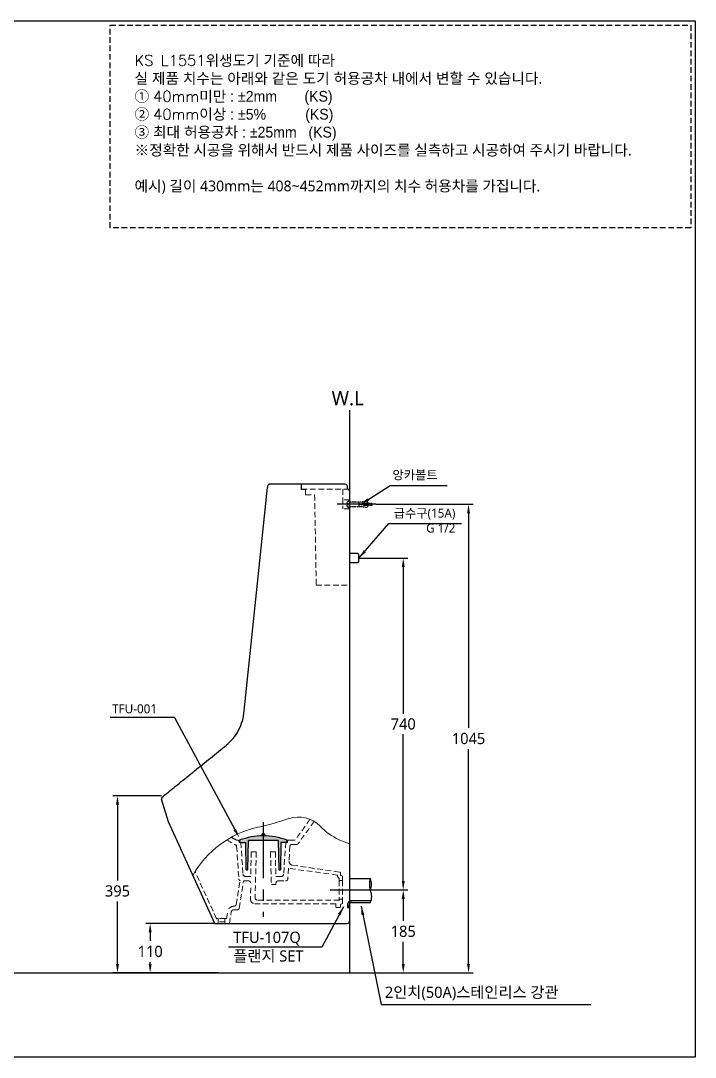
# Model space of a CAD drawing. Extents: x 0 to 3100, y 0 to 2312.
# Drawn here: x 1596 to 3100, y 0 to 2312 of the extents above; entities that cross this region are included whole.
import ezdxf

# ---------------------------------------------------------------- set-up
doc = ezdxf.new("R2010")
doc.units = 0
doc.header["$LTSCALE"] = 100
doc.header["$MEASUREMENT"] = 0
for name, pattern in [('CENTER', [2, 1.25, -0.25, 0.25, -0.25]), ('HIDDEN', [0.375, 0.25, -0.125]), ('HIDDEN2', [0.1875, 0.125, -0.0625]), ('PHANTOM', [2.5, 1.25, -0.25, 0.25, -0.25, 0.25, -0.25])]:
    doc.linetypes.add(name, pattern=pattern)
doc.layers.get('0').update_dxf_attribs({"linetype": 'CONTINUOUS'})
doc.layers.get('DEFPOINTS').update_dxf_attribs({"linetype": 'CONTINUOUS'})
for name, color, linetype in [('1', 1, 'CONTINUOUS'), ('2', 2, 'CONTINUOUS'), ('3', 3, 'CONTINUOUS'), ('5', 5, 'CONTINUOUS')]:
    doc.layers.add(name, color=color, linetype=linetype)
doc.styles.add('ROMANS', font='NanumGothic.ttf')
doc.styles.get("Standard").update_dxf_attribs({"font": 'NanumGothic.ttf'})
doc.dimstyles.get("Standard").update_dxf_attribs({"dimtxt": 0.18, "dimasz": 0.18, "dimexe": 0.18, "dimexo": 0.0625, "dimgap": 0.09, "dimtad": 0, "dimtih": 1, "dimtoh": 1, "dimdec": 4, "dimzin": 0, "dimdsep": 46, "dimtxsty": 'Standard', "dimcen": 0.09, "dimadec": 0, "dimazin": 0, "dimtfac": 1, "dimtdec": 4, "dimtofl": 0, "dimtmove": 0, "dimatfit": 3, "dimfxl": 0, "dimtolj": 1, "dimtzin": 0, "dimarcsym": 0})
doc.dimstyles.new('Standard$0', dxfattribs={"dimtxt": 0.18, "dimasz": 0.18, "dimexe": 0.18, "dimexo": 0.0625, "dimgap": 0.09, "dimtad": 0, "dimtih": 1, "dimtoh": 1, "dimdec": 4, "dimzin": 0, "dimdsep": 46, "dimtxsty": 'Standard', "dimcen": 0.09, "dimadec": 0, "dimazin": 0, "dimtfac": 1, "dimtdec": 4, "dimtofl": 0, "dimtmove": 0, "dimatfit": 3, "dimfxl": 0, "dimtolj": 1, "dimtzin": 0, "dimarcsym": 0})

# ---------------------------------------------------------------- blocks, each defined once
blk = doc.blocks.new('*D4')
at = {"color": 3, "lineweight": -2}
for p, q in [((2350, 1113.4), (2459, 1113.4)), ((2449, 1093.4), (2449, 765.9)), ((2449, 393.4), (2449, 720.9)), ((2333.9, 373.4), (2459, 373.4))]:
    blk.add_line(p, q, dxfattribs=at)
at = {"color": 3}
for points in [[(2445.7, 1093.4), (2452.4, 1093.4), (2449, 1113.4)], [(2445.7, 393.4), (2452.4, 393.4), (2449, 373.4)]]:
    blk.add_solid(points, dxfattribs=at)
at = {"layer": 'DEFPOINTS', "color": 0}
for p in [(2350, 1113.4), (2449, 1113.4), (2333.9, 373.4)]:
    blk.add_point(p, dxfattribs=at)
at = {"color": 2, "insert": (2449, 743.4), "char_height": 25, "attachment_point": 5}
blk.add_mtext('\\A1;740', dxfattribs=at)
blk = doc.blocks.new('*D5')
at = {"color": 3, "lineweight": -2}
for p, q in [((2333.9, 373.4), (2459, 373.4)), ((2449, 353.4), (2449, 304.5)), ((2449, 208.4), (2449, 257.3)), ((2329.5, 188.4), (2459, 188.4))]:
    blk.add_line(p, q, dxfattribs=at)
at = {"color": 3}
for points in [[(2445.7, 353.4), (2452.4, 353.4), (2449, 373.4)], [(2445.7, 208.4), (2452.4, 208.4), (2449, 188.4)]]:
    blk.add_solid(points, dxfattribs=at)
at = {"layer": 'DEFPOINTS', "color": 0}
for p in [(2333.9, 373.4), (2449, 373.4), (2329.5, 188.4)]:
    blk.add_point(p, dxfattribs=at)
at = {"color": 2, "insert": (2449, 280.9), "char_height": 25, "attachment_point": 5}
blk.add_mtext('\\A1;185', dxfattribs=at)
blk = doc.blocks.new('*D7')
at = {"color": 3, "lineweight": -2}
for p, q in [((1910.2, 583.3), (1802, 583.3)), ((1812, 563.3), (1812, 394.5)), ((1812, 208.4), (1812, 347.3)), ((1874.9, 188.4), (1802, 188.4))]:
    blk.add_line(p, q, dxfattribs=at)
at = {"color": 3}
for points in [[(1808.7, 563.3), (1815.3, 563.3), (1812, 583.3)], [(1808.7, 208.4), (1815.3, 208.4), (1812, 188.4)]]:
    blk.add_solid(points, dxfattribs=at)
at = {"layer": 'DEFPOINTS', "color": 0}
for p in [(1812, 583.3), (1910.2, 583.3), (1874.9, 188.4)]:
    blk.add_point(p, dxfattribs=at)
at = {"color": 2, "insert": (1812, 370.9), "char_height": 25, "attachment_point": 5}
blk.add_mtext('\\A1;395', dxfattribs=at)
blk = doc.blocks.new('A$C02305F10')
at = {"layer": '1', "color": 7, "linetype": 'Continuous'}
for p, q in [((0, 61), (0, 66.3)), ((2, 61), (0, 61)), ((2, 61), (13.3, 61)), ((14.3, 0), (13.3, 61)), ((18.2, 0), (19.3, 66.2)), ((19.3, 66.2), (52.5, 66.2)), ((52.5, 66.2), (85.7, 66.2)), ((85.7, 66.2), (86.8, 0)), ((91.7, 61), (90.7, 0)), ((103, 61), (91.7, 61)), ((105, 61), (103, 61)), ((105, 66.3), (105, 61)), ((14.3, 0), (18.2, 0)), ((86.8, 0), (90.7, 0))]:
    blk.add_line(p, q, dxfattribs=at)
at = {"layer": '1', "color": 7, "linetype": 'Continuous', "extrusion": (0, 0, -1)}
for start, end in [(68.4314, 89.9999), (89.9999, 111.5686)]:
    blk.add_arc((-52.5, -66.5), 142.8, start, end, dxfattribs=at)
blk = doc.blocks.new('*D18')
at = {"color": 3, "lineweight": -2}
for p, q in [((2028.8, 298.4), (1874.9, 298.4)), ((1884.9, 278.4), (1884.9, 259.4)), ((1884.9, 208.4), (1884.9, 212.4)), ((2036.9, 188.4), (1874.9, 188.4))]:
    blk.add_line(p, q, dxfattribs=at)
at = {"color": 3}
for points in [[(1881.5, 278.4), (1888.2, 278.4), (1884.9, 298.4)], [(1881.5, 208.4), (1888.2, 208.4), (1884.9, 188.4)]]:
    blk.add_solid(points, dxfattribs=at)
at = {"layer": 'DEFPOINTS', "color": 0}
for p in [(2028.8, 298.4), (1884.9, 188.4), (2036.9, 188.4)]:
    blk.add_point(p, dxfattribs=at)
at = {"color": 2, "insert": (1884.9, 235.9), "char_height": 25, "attachment_point": 5}
blk.add_mtext('\\A1;110', dxfattribs=at)
blk = doc.blocks.new('*D44')
at = {"color": 3, "lineweight": -2}
for p, q in [((2388.2, 1233.4), (2604.6, 1233.4)), ((2594.6, 1213.4), (2594.6, 734.5)), ((2594.6, 208.4), (2594.6, 687.3)), ((2459, 188.4), (2604.6, 188.4))]:
    blk.add_line(p, q, dxfattribs=at)
at = {"color": 3}
for points in [[(2591.3, 1213.4), (2597.9, 1213.4), (2594.6, 1233.4)], [(2591.3, 208.4), (2597.9, 208.4), (2594.6, 188.4)]]:
    blk.add_solid(points, dxfattribs=at)
at = {"layer": 'DEFPOINTS', "color": 0}
for p in [(2388.2, 1233.4), (2594.6, 1233.4), (2459, 188.4)]:
    blk.add_point(p, dxfattribs=at)
at = {"color": 2, "insert": (2594.6, 710.9), "char_height": 25, "attachment_point": 5}
blk.add_mtext('\\A1;1045', dxfattribs=at)

msp = doc.modelspace()

# ---------------------------------------------------------------- hatches: boundary and pattern name
at = {"layer": '1', "linetype": 'HIDDEN', "lineweight": 0, "ltscale": 0.5}
h = msp.add_hatch(color=8, dxfattribs=at)
h.dxf.hatch_style = 1
h.paths.add_polyline_path([(2137.1, 494.4), (2137.1, 484.3), (2170.4, 484.3), (2171.5, 418.1), (2175.3, 418.1), (2176.3, 479.1), (2187.6, 479.1), (2189.6, 479.1), (2189.6, 484.4, 0.09439)])
h.paths.add_polyline_path([(2137.1, 494.4, 0.094389), (2084.6, 484.4), (2084.6, 479.1), (2086.6, 479.1), (2098, 479.1), (2099, 418.1), (2102.8, 418.1), (2103.9, 484.3), (2137.1, 484.3)])

# ---------------------------------------------------------------- linework, layer by layer
at = {"color": 1}
for p in [(2329.5, 1443.1), (536, 188.4)]:
    msp.add_line(p, (2329.5, 188.4), dxfattribs=at)
for p, q in [((2324.5, 1267.4), (2324.5, 1273.4)), ((2353.4, 1233.4), (2314.5, 1233.4)), ((2329.5, 399.1), (2376, 399.1)), ((2329.5, 399.1), (2329.5, 347.7))]:
    msp.add_line(p, q)
at = {"color": 1, "linetype": 'CENTER'}
for p, q in [((2388.2, 1233.4), (2301.6, 1233.4)), ((2286.3, 373.4), (2393.9, 373.4))]:
    msp.add_line(p, q, dxfattribs=at)
at = {"linetype": 'HIDDEN2'}
msp.add_line((2350.4, 1237.9), (2350.4, 1228.9), dxfattribs=at)
at = {"linetype": 'HIDDEN2', "ltscale": 0.05}
msp.add_lwpolyline([(2329.5, 1226.3), (2329.5, 1240.5, 0.316317), (2322.8, 1235.8), (2324.6, 1235.8), (2324.6, 1231), (2322.8, 1231, 0.316317)], format="xyb", close=True, dxfattribs=at)
for points in [[(2329.5, 1228.9), (2345.3, 1228.9), (2350.4, 1228.9), (2370, 1226.8), (2369.7, 1230.3), (2350.4, 1233.4), (2369.7, 1236.8), (2370.3, 1239.9), (2350.4, 1237.9), (2345.3, 1237.9), (2329.5, 1237.9)], [(2361.5, 1231.6), (2380, 1231.6), (2379.9, 1235.2), (2360.6, 1235.2)]]:
    msp.add_lwpolyline(points, dxfattribs=at)
at = {"color": 7, "linetype": 'Continuous'}
for points in [[(2347, 1123.4), (2329.5, 1123.4)], [(2350, 1106.4), (2350, 1120.4)], [(2329.5, 1103.4), (2347, 1103.4)]]:
    msp.add_lwpolyline(points, dxfattribs=at)
at = {"color": 1, "linetype": 'CENTER'}
msp.add_lwpolyline([(2137.1, 524.3), (2137.1, 313.5)], dxfattribs=at)
at = {"linetype": 'PHANTOM'}
msp.add_lwpolyline([(2377.1, 349.1), (2334.5, 349.1, 0.414214), (2324.5, 339.1), (2324.5, 334.1), (2328.5, 334.1), (2328.5, 339.1, -0.414214), (2334.5, 345.1), (2376, 345.1)], format="xyb", dxfattribs=at)
for centre, radius, start, end in [((2324.5, 1262.4), 5, 0, 90), ((2411.2, 385.6), 37.7, 159.017, 200.983), ((2340.8, 385.6), 37.7, 339.017, 20.983), ((2344, 358.6), 34.7, 337.1263, 22.8737)]:
    msp.add_arc(centre, radius, start, end)
at = {"color": 7, "linetype": 'Continuous'}
for centre, start, end in [((2347, 1120.4), 0, 90), ((2347, 1106.4), 270, 0)]:
    msp.add_arc(centre, 3, start, end, dxfattribs=at)
at = {"color": 7, "lineweight": 0}
for centre, radius, start, end in [((1992.5, 1116.4), 617.7, 282.3639, 288.9769), ((2215.3, 468.4), 67.5, 44.1216, 108.9769), ((2171.5, 299.5), 218.6, 102.3639, 151.024), ((2367.1, 615.6), 143.9, 224.1216, 244.8362), ((2378.4, 639.7), 170.5, 244.8362, 253.3386)]:
    msp.add_arc(centre, radius, start, end, dxfattribs=at)
at = {"layer": '1', "color": 7, "linetype": 'Continuous', "lineweight": -2}
for p, q in [((2146.4, 1273.8), (2146.3, 1271.3)), ((2319.5, 1278.4), (2151.4, 1278.4)), ((2151.4, 1278.4), (2152.7, 1278.4)), ((2094.6, 772.9), (2146.3, 1271.3)), ((2329.5, 1262.4), (2329.5, 303.4)), ((1911.7, 580.4), (1915.1, 583.1)), ((1926.1, 525.1), (1909.9, 575.8)), ((2028.8, 298.4), (1926.1, 525.1)), ((2028.8, 298.4), (2324.5, 298.4))]:
    msp.add_line(p, q, dxfattribs=at)
at = {"layer": '1', "color": 7, "linetype": 'HIDDEN', "lineweight": 0, "ltscale": 0.5}
for p, q in [((2221.5, 1278.4), (2221.5, 1266.4)), ((2222.5, 1278.4), (2222.5, 1267.4)), ((2221.5, 1266.4), (2231.5, 1266.4)), ((2222.5, 1267.4), (2324.5, 1267.4)), ((2231.5, 1266.4), (2231.5, 1254.4)), ((2231.5, 1254.4), (2251.5, 1254.4)), ((2314.5, 1267.4), (2314.5, 1223.4)), ((2329.5, 1243.4), (2314.5, 1243.4)), ((2329.5, 1223.4), (2314.5, 1223.4)), ((2255.1, 1053.4), (2329.5, 1053.4)), ((2080.1, 484.4), (2077.1, 484.4)), ((2077.7, 471), (2082.5, 398.1)), ((2083.1, 479.4), (2083.1, 481.4)), ((2083.1, 479.4), (2087.1, 479.4)), ((2087.1, 479.4), (2091.8, 408.1)), ((2187.1, 479.4), (2182.4, 408.1)), ((2187.1, 479.4), (2191.1, 479.4)), ((2191.1, 479.4), (2191.1, 481.4)), ((2194.1, 484.4), (2207.1, 484.4)), ((2196.6, 471.6), (2194.4, 437.9)), ((2199.6, 474.4), (2213.1, 474.4)), ((2110.1, 458.4), (2109.2, 403.4)), ((2110.1, 458.4), (2121.4, 458.4)), ((2121.4, 458.4), (2118.8, 355.7)), ((2153.1, 458.4), (2155, 385.2)), ((2153.1, 458.4), (2164.1, 458.4)), ((2164.1, 458.4), (2165, 403.4)), ((2193.3, 421.5), (2191.8, 398.1)), ((2302.1, 406.5), (2193.3, 421.5)), ((2306.7, 413.2), (2203.1, 428.3)), ((2032.8, 309), (1985.3, 413.9)), ((2076.5, 340.9), (2085.2, 393.9)), ((2083.3, 332.9), (2093.2, 393.4)), ((2104, 393.4), (2093.2, 393.4)), ((2093.2, 393.4), (2104, 393.4)), ((2109.2, 403.4), (2096.8, 403.4)), ((2165, 403.4), (2177.4, 403.4)), ((2170.1, 393.4), (2178.1, 393.4)), ((2170.3, 393.4), (2182.1, 393.4)), ((2170.3, 393.4), (2186.8, 393.4)), ((2306.5, 394.5), (2306.5, 399.1)), ((2306.5, 394.5), (2306.5, 352.3)), ((2313.5, 394.5), (2306.5, 394.5)), ((2309.1, 410.6), (2309.1, 407.4)), ((2312.5, 404.5), (2311.1, 404.8)), ((2313.5, 403.2), (2313.5, 394.5)), ((2313.5, 394.5), (2313.5, 352.3)), ((2109, 378.3), (2108.5, 352.8)), ((2155, 385.2), (2165.4, 385.2)), ((2165.3, 388.3), (2165.4, 385.2)), ((2306.7, 350.6), (2123.8, 350.6)), ((2306.5, 352.3), (2313.5, 352.3)), ((2313.5, 343.6), (2313.5, 352.3)), ((2055.1, 309.1), (2057.8, 325.8)), ((2061.4, 298.4), (2065.7, 324.5)), ((2070.7, 336.7), (2072, 336.7)), ((2070.7, 328.7), (2078.4, 328.7)), ((2298.5, 342.6), (2118.5, 342.6)), ((2298.5, 342.6), (2298.5, 336.5)), ((2301.2, 333.8), (2306.5, 333.8)), ((2309.1, 339.4), (2309.1, 336.5)), ((2312.5, 342.4), (2311.1, 342)), ((2035.9, 298.4), (2036.6, 301.8)), ((2051.6, 309.9), (2036.6, 309.9)), ((2036.6, 301.8), (2036.6, 309.9)), ((2051.6, 301.8), (2036.6, 301.8)), ((2051.6, 309.9), (2051.6, 301.8)), ((2051.6, 301.8), (2052.3, 298.4))]:
    msp.add_line(p, q, dxfattribs=at)
at = {"layer": '1', "color": 3}
for q in [(1796.1, 758), (2073.3, 508.1)]:
    msp.add_line((1939.1, 758), q, dxfattribs=at)
at = {"layer": '1', "color": 7, "linetype": 'Continuous', "lineweight": -2}
for centre, start, end in [((2151.4, 1273.4), 90, 175.9948), ((2319.5, 1273.4), 0, 90), ((1914.9, 576.5), 129, 188.4878), ((2324.5, 303.4), 270, 0)]:
    msp.add_arc(centre, 5, start, end, dxfattribs=at)
at = {"layer": '1', "color": 7, "linetype": 'HIDDEN', "lineweight": 0, "ltscale": 0.5}
for centre, radius, start, end in [((2213.4, 759.9), 307.3, 241.201, 243.6746), ((2130.4, 499.2), 4.63, 273.9725, 346.6486), ((2137, 497.3), 2.26, 87.1321, 159.5123), ((2137.2, 497.3), 2.26, 20.4908, 92.871), ((2143.9, 499.2), 4.63, 193.3545, 266.0306), ((2218.4, 759.3), 319.3, 239.3102, 243.5055), ((2080.1, 481.4), 3, 0, 90), ((2194.1, 481.4), 3, 90, 180), ((2199.6, 471.4), 3, 90, 176.236), ((2203.4, 437.3), 9, 176.236, 267.8036), ((2087.4, 398.4), 5, 183.764, 243.5397), ((2096.8, 408.4), 5, 183.764, 270), ((2104, 388.4), 5, 359.0452, 90), ((2170.3, 388.4), 5, 90, 180.9548), ((2177.4, 408.4), 5, 270, 356.236), ((2186.8, 398.4), 5, 270, 356.236), ((2311.7, 407.2), 9.68, 184.1488, 236.9443), ((2306.5, 410.6), 2.64, 0, 85.6854), ((2311.7, 407.4), 2.64, 180, 255.4258), ((2312.2, 403.2), 1.32, 0, 75.4258), ((2118.5, 352.6), 10, 179.0452, 270), ((2123.8, 355.6), 5, 178.5682, 270), ((2313.5, 352.3), 7.04, 180, 193.8061), ((2070.7, 323.7), 13, 90, 170.6602), ((2070.7, 323.7), 5, 90, 170.6602), ((2071.6, 341.7), 5, 264.5617, 350.6602), ((2078.4, 333.7), 5, 270, 350.6602), ((2301.2, 336.5), 2.64, 180, 270), ((2306.5, 336.5), 2.64, 270, 360), ((2311.7, 339.4), 2.64, 104.5742, 180), ((2312.2, 343.6), 1.32, 284.5742, 0)]:
    msp.add_arc(centre, radius, start, end, dxfattribs=at)
at = {"layer": '1', "color": 7, "linetype": 'HIDDEN', "ltscale": 1.5}
msp.add_arc((2074.7, 470.8), 3, 3.764, 63.5055, dxfattribs=at)
at = {"layer": '1', "color": 7, "linetype": 'HIDDEN', "lineweight": 0, "ltscale": 0.5, "extrusion": (0, 0, -1)}
for centre, start_param, end_param in [((2036.6, 301.8), -0.495956, 0), ((2051.6, 301.8), 0, 0.447836)]:
    msp.add_ellipse(centre, major_axis=(0, 8.09), ratio=0.988907, start_param=start_param, end_param=end_param, dxfattribs=at)
at = {"layer": '1', "color": 7, "linetype": 'HIDDEN', "lineweight": 0, "ltscale": 0.5}
for points, knots in [([(2251.5, 1254.4), (2252.4, 1209.1), (2253.2, 1163.7), (2254, 1118.4), (2254.4, 1096.7), (2254.7, 1075.1), (2255.1, 1053.4)], [0.021819, 0.021819, 0.021819, 0.021819, 0.1454587, 0.1454587, 0.1454587, 0.2045507, 0.2045507, 0.2045507, 0.2045507]), ([(2241.1, 530.8), (2230.6, 515.2), (2219.3, 499.8), (2208, 484.4), (2208, 484.4), (2208, 484.4), (2208, 484.4)], [90.097543, 90.097543, 90.097543, 90.097543, 95.628678, 95.628678, 95.628678, 95.628679, 95.628679, 95.628679, 95.628679]), ([(2250.1, 526.2), (2239.2, 510), (2227.6, 494.2), (2216.1, 478.5), (2216.1, 478.5), (2216.1, 478.5), (2216.1, 478.5), (2215.1, 477.1), (2214.1, 475.8), (2213.1, 474.4)], [89.97512, 89.97512, 89.97512, 89.97512, 95.628678, 95.628678, 95.628678, 95.631174, 95.631174, 95.631174, 96.118528, 96.118528, 96.118528, 96.118528])]:
    msp.add_open_spline(points, degree=3, knots=knots, dxfattribs=at)
at = {"layer": '1', "color": 7, "linetype": 'Continuous', "lineweight": -2}
for points in [[(2054.6, 696.1), (2060.2, 700.6), (2065.3, 705.7), (2074.5, 716.9), (2078.7, 723.1), (2085.6, 736.2), (2088.4, 743.1), (2092.6, 757.6), (2094, 765.2), (2094.6, 772.9)], [(1917.6, 585.2), (1928, 593.6), (1938.8, 602.4), (1961.1, 620.4), (1972.5, 629.6), (1995.6, 648.3), (2007.4, 657.9), (2031, 677), (2043, 686.7), (2055, 696.4)]]:
    msp.add_open_spline(points, degree=3, knots=[0, 0, 0, 0, 0.25, 0.25, 0.5, 0.5, 0.75, 0.75, 1, 1, 1, 1], dxfattribs=at)
msp.add_open_spline([(1915.1, 583.1), (1915.1, 583.1), (1916, 583.9), (1917.6, 585.2)], degree=3, dxfattribs=at)
at = {"layer": '1', "color": 3}
msp.add_solid([(2076.2, 509.7), (2070.4, 506.4), (2083.3, 490.8)], dxfattribs=at)
at = {"layer": '3', "linetype": 'HIDDEN2'}
msp.add_lwpolyline([(1796.1, 2302.1), (3090, 2302.1), (3090, 1850.3), (1796.1, 1850.3)], close=True, dxfattribs=at)
at = {"layer": '5', "color": 5}
msp.add_lwpolyline([(0, 2312.1), (3100, 2312.1), (3100, 0), (0, 0)], close=True, dxfattribs=at)

# ---------------------------------------------------------------- block references
at = {"layer": '1', "color": 7, "linetype": 'HIDDEN', "lineweight": 0, "ltscale": 0.5}
msp.add_blockref('A$C02305F10', (2084.6, 418.4), dxfattribs=at)

# ---------------------------------------------------------------- texts
at = {"color": 2, "attachment_point": 1}
for s, width, gutter_width, insert, char_height in [('W.L', 165.581, 160, (2289.4, 1486.1), 32), ('앙카볼트', 137.854, 100, (2425.2, 1309.1), 20)]:
    msp.add_mtext_dynamic_manual_height_columns(s, width=width, gutter_width=gutter_width, heights=[0], dxfattribs=dict(at, insert=insert, char_height=char_height))
at = {"layer": '1', "color": 2}
for s, insert, char_height, attachment_point in [('급수구(15A)\\PG 1/2', (2565.3, 1223.8), 20, 3), ('TFU-001', (1800.1, 787.3), 20, 1), ('TFU-107Q\\P플랜지 SET', (2070.1, 280.1), 25, 1), ('2인치(50A)스테인리스 강관', (2408.2, 157.5), 25, 1)]:
    msp.add_mtext(s, dxfattribs=dict(at, insert=insert, char_height=char_height, attachment_point=attachment_point))
at = {"layer": '2', "insert": (1850, 2080.9), "char_height": 24, "attachment_point": 4, "style": 'ROMANS'}
msp.add_mtext('{\\Fromans|c129;KS L1551\\fGulim|b0|i0|c129|p50;위생도기 기준에 따라 \\P실 제품 치수는 아래와 같은 도기 허용공차 내에서 변할 수 있습니다. \\Fromans|c129;\\P\\fGulim|b0|i0|c129|p50;① \\Fromans|c129;40mm\\fGulim|b0|i0|c129|p50;미만 : ±2mm       (KS)\\Fromans|c129; \\P\\fGulim|b0|i0|c129|p50;② \\Fromans|c129;40mm\\fGulim|b0|i0|c129|p50;이상 : ±5%          (KS)\\Fromans|c129;\\P\\fGulim|b0|i0|c129|p50;③ 최대 허용공차 : ±25mm   (KS)}\\P※정확한 시공을 위해서 반드시 제품 사이즈를 실측하고 시공하여 주시기 바랍니다.\\P\\P예시) 길이 430mm는 408~452mm까지의 치수 허용차를 가집니다.', dxfattribs=at)

# ---------------------------------------------------------------- dimensions: what is measured, and where the dimension line sits
for base, p1, p2, dimstyle, picture, middle in [((2594.6, 1233.4), (2459, 188.4), (2388.2, 1233.4), 'Standard$0', '*D44', (2594.6, 710.9)), ((2449, 1113.4), (2333.9, 373.4), (2350, 1113.4), 'Standard', '*D4', (2449, 743.4)), ((2449, 373.4), (2329.5, 188.4), (2333.9, 373.4), 'Standard', '*D5', (2449, 280.9))]:
    dim = msp.add_linear_dim(base=base, p1=p1, p2=p2, angle=90, dimstyle=dimstyle, override={"dimtxt": 25, "dimasz": 20, "dimexe": 10, "dimexo": 0, "dimgap": 10, "dimtad": 1, "dimdec": 0, "dimzin": 8, "dimcen": 0.9, "dimclrd": 3, "dimclre": 3, "dimclrt": 2, "dimtdec": 0, "dimtix": 1, "dimtofl": 1, "dimarcsym": 1})
    dim.commit()
    dim.dimension.update_dxf_attribs({"geometry": picture, "text_midpoint": middle})
for base, p1, p2, dimstyle, picture, middle in [((1812, 583.3), (1874.9, 188.4), (1910.2, 583.3), 'Standard', '*D7', (1812, 370.9)), ((1884.9, 188.4), (2028.8, 298.4), (2036.9, 188.4), 'Standard$0', '*D18', (1884.9, 235.9))]:
    dim = msp.add_linear_dim(base=base, p1=p1, p2=p2, angle=90, dimstyle=dimstyle, override={"dimtxt": 25, "dimasz": 20, "dimexe": 10, "dimexo": 0, "dimgap": 10, "dimtad": 1, "dimdec": 0, "dimzin": 8, "dimcen": 0.9, "dimclrd": 3, "dimclre": 3, "dimclrt": 2, "dimtdec": 0, "dimtix": 1, "dimtofl": 1, "dimarcsym": 1})
    dim.commit()
    dim.dimension.update_dxf_attribs({"geometry": picture, "text_midpoint": middle, "dimtype": 160})

# ---------------------------------------------------------------- leaders
for points, override in [([(2353.8, 1233.3), (2420.2, 1275.4), (2547.3, 1275.4)], {"dimtxt": 25, "dimasz": 20, "dimexe": 10, "dimexo": 0, "dimgap": 10, "dimtad": 1, "dimtih": 0, "dimdec": 0, "dimzin": 8, "dimcen": 0.9, "dimclrd": 3, "dimclre": 3, "dimclrt": 2, "dimtdec": 0, "dimtix": 1, "dimtofl": 1, "dimarcsym": 1}), ([(2350.4, 1113.4), (2416.8, 1191), (2578.7, 1191)], {"dimtxt": 25, "dimasz": 20, "dimexe": 10, "dimexo": 0, "dimgap": 10, "dimtad": 1, "dimtih": 0, "dimdec": 0, "dimzin": 8, "dimcen": 0.9, "dimclrd": 3, "dimclre": 3, "dimclrt": 2, "dimtdec": 0, "dimtix": 1, "dimtofl": 1, "dimarcsym": 1}), ([(2315.7, 335.8), (2267.9, 245.9), (2059.3, 245.9)], {"dimtxt": 25, "dimasz": 20, "dimexe": 10, "dimexo": 0, "dimgap": 10, "dimtad": 0, "dimdec": 0, "dimzin": 8, "dimcen": 0.9, "dimclrd": 3, "dimclre": 3, "dimclrt": 2, "dimtdec": 0, "dimtix": 1, "dimtofl": 1, "dimarcsym": 1}), ([(2355.3, 337.1), (2399.8, 117.7), (2867.5, 117.7)], {"dimtxt": 25, "dimasz": 20, "dimexe": 10, "dimexo": 0, "dimgap": 10, "dimtad": 0, "dimdec": 0, "dimzin": 8, "dimcen": 0.9, "dimclrd": 3, "dimclre": 3, "dimclrt": 2, "dimtdec": 0, "dimtix": 1, "dimtofl": 1, "dimarcsym": 1})]:
    msp.add_leader(points, dimstyle='Standard', override=override)

doc.saveas('drawing.dxf')
